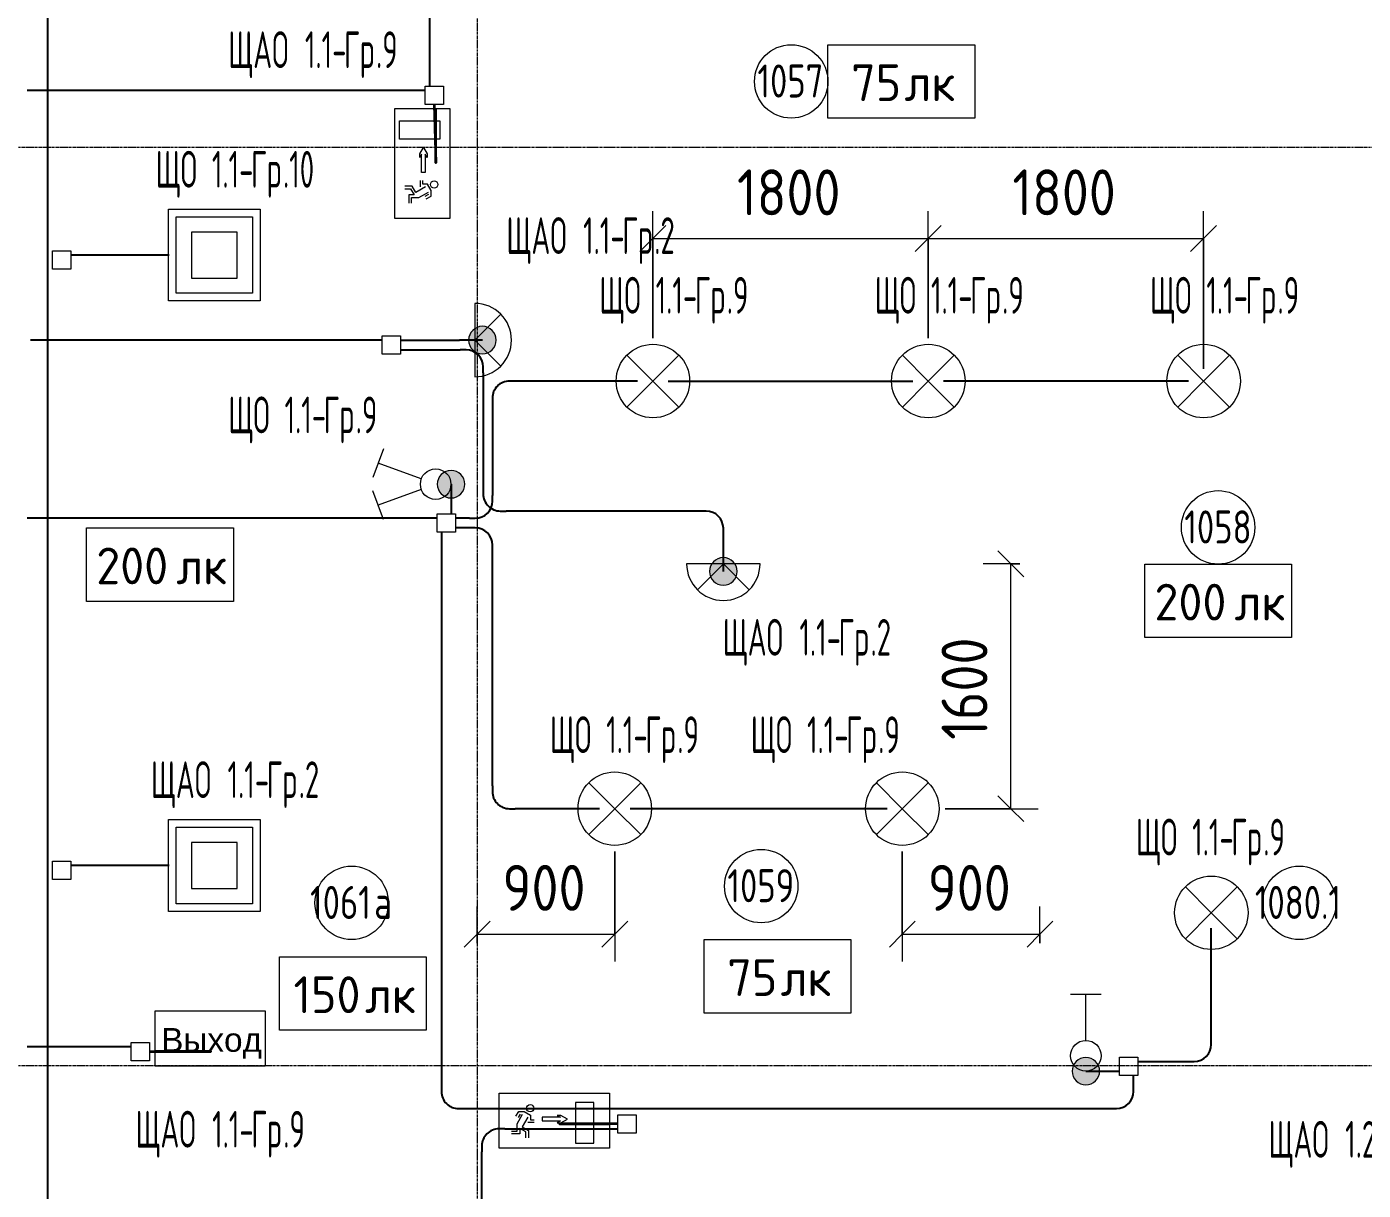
# Model space of a CAD drawing. Header units: millimetres. Extents: x -4730 to 98194, y -4296 to 93388.
# Drawn here: x 6556 to 15293, y 45687 to 53289 of the extents above; entities that cross this region are included whole.
import ezdxf

# ---------------------------------------------------------------- set-up
doc = ezdxf.new("R2010")
doc.units = ezdxf.units.MM
doc.linetypes.add('Линия сетки', pattern=[22.225, 12.7, -3.175, 3.175, -3.175])
for name, color, linetype, lineweight, true_color in [('Кабельные лотки', 5, 'Continuous', 25, 0x0000ff), ('Короба', 7, 'Continuous', 25, 0x008000), ('Опуск', 7, 'Continuous', 18, 0x007f00), ('Соединительные детали коробов', 7, 'Continuous', 25, 0x008000), ('Типовые аннотации', 5, 'Continuous', 18, 0x0000ff)]:
    doc.layers.add(name, color=color, linetype=linetype, lineweight=lineweight, true_color=true_color)
for name, color, linetype, lineweight in [('Марки помещений', 7, 'Continuous', 9), ('Марки силовых электроприборов', 7, 'Continuous', 9), ('Оси', 7, 'Continuous', 9), ('Провода', 7, 'Continuous', 35), ('Размеры', 7, 'Continuous', 9), ('Размеры-120', 7, 'Continuous', 9)]:
    doc.layers.add(name, color=color, linetype=linetype, lineweight=lineweight)
doc.styles.add('Arial', font='arial.ttf', dxfattribs={"height": 156})
doc.styles.add('GOST Common', font='GOST_Common.ttf', dxfattribs={"width": 0.6, "height": 240})
doc.styles.add('GOST Common_1', font='GOST_Common.ttf', dxfattribs={"width": 0.9, "height": 300})
doc.styles.add('GOST Common_2', font='GOST_Common.ttf', dxfattribs={"height": 240})
doc.styles.add('GOST Common_3', font='GOST_Common.ttf', dxfattribs={"width": 0.8, "height": 216})
doc.dimstyles.new('ADSK_Проверочный', dxfattribs={"dimscale": 304.8, "dimtxt": 301.714499, "dimasz": 0.556693, "dimexe": 0.590551, "dimexo": 0.590551, "dimgap": 0.19685, "dimtad": 1, "dimdec": 3, "dimrnd": 0.001, "dimdsep": 46, "dimtxsty": 'GOST Common_1', "dimblk1": 'OBLIQUE', "dimblk2": 'OBLIQUE', "dimsah": 1, "dimcen": 0.09, "dimazin": 0, "dimtfac": 1, "dimtdec": 4, "dimtix": 1, "dimtmove": 0, "dimatfit": 3, "dimfxl": 1, "dimtvp": 1, "dimtolj": 1, "dimtzin": 0, "dimarcsym": 2})

# ---------------------------------------------------------------- blocks, each defined once
blk = doc.blocks.new('M_Короб_ отвод - Плоский торец - ПВХ - Стандартная-2386742-1-й этаж')
at = {"layer": 'Соединительные детали коробов'}
for p, q in [((0, 111.95), (0, 150.05)), ((-150.05, 0), (-111.95, 0))]:
    blk.add_line(p, q, dxfattribs=at)
blk.add_arc((-111.95, 111.95), 111.95, 270, 0, dxfattribs=at)
blk = doc.blocks.new('M_Короб_ отвод - Плоский торец - ПВХ - Стандартная-V1-1-й этаж')
at = {"layer": 'Соединительные детали коробов'}
for p, q in [((13680, 60610), (13680, 60610)), ((13680, 60610), (13791.95, 60610)), ((13791.95, 60610), (13830.05, 60610))]:
    blk.add_line(p, q, dxfattribs=at)
blk = doc.blocks.new('ADSK_Марка_Помещение_1_ГОСТ21-501-2011 - Номер-85995-1-й этаж')
at = {"layer": 'Марки помещений'}
blk.add_circle((0, 0), 2, dxfattribs=at)
blk = doc.blocks.new('DIMBLOCK65-1-й этаж')
at = {"layer": 'Размеры-120'}
for p, q in [((10649.8, 51253.9), (10649.8, 52084.6)), ((12449.8, 51253.9), (12449.8, 52084.6)), ((10649.8, 51904.6), (10734.7, 51989.4)), ((12449.8, 51904.6), (12534.7, 51989.4)), ((10649.8, 51904.6), (10565, 51819.7)), ((10649.8, 51904.6), (12449.8, 51904.6)), ((10649.8, 51904.6), (10649.8, 51253.9)), ((12449.8, 51904.6), (12365, 51819.7)), ((12449.8, 51904.6), (12449.8, 51253.9))]:
    blk.add_line(p, q, dxfattribs=at)
at = {"layer": 'Размеры-120', "color": 0, "insert": (11199.5, 52356.6), "char_height": 300, "width": 840.71, "attachment_point": 1, "line_spacing_factor": 1.022761, "style": 'GOST Common_1'}
blk.add_mtext('1800', dxfattribs=at)
blk = doc.blocks.new('_Oblique')
at = {"color": 0, "linetype": 'ByBlock', "lineweight": -2}
blk.add_line((-0.5, -0.5), (0.5, 0.5), dxfattribs=at)
blk = doc.blocks.new('DIMBLOCK66-1-й этаж')
at = {"layer": 'Размеры-120'}
for p, q in [((12449.8, 51253.9), (12449.8, 52084.6)), ((14249.8, 51053.9), (14249.8, 52084.6)), ((12449.8, 51904.6), (12534.7, 51989.4)), ((14249.8, 51904.6), (14334.7, 51989.4)), ((12449.8, 51904.6), (12365, 51819.7)), ((12449.8, 51904.6), (14249.8, 51904.6)), ((12449.8, 51904.6), (12449.8, 51253.9)), ((14249.8, 51904.6), (14165, 51819.7)), ((14249.8, 51904.6), (14249.8, 51053.9))]:
    blk.add_line(p, q, dxfattribs=at)
at = {"layer": 'Размеры-120', "color": 0, "insert": (12999.5, 52356.6), "char_height": 300, "width": 840.71, "attachment_point": 1, "line_spacing_factor": 1.022761, "style": 'GOST Common_1'}
blk.add_mtext('1800', dxfattribs=at)
blk = doc.blocks.new('DIMBLOCK84-1-й этаж')
at = {"layer": 'Размеры-120'}
for p, q in [((12280, 47900), (12280, 47180.5)), ((12280, 47360.5), (12280, 47900)), ((13180, 47300.5), (13180, 47540.5)), ((12280, 47360.5), (12364.8, 47445.4)), ((13180, 47360.5), (13264.8, 47445.4)), ((12280, 47360.5), (12195.2, 47275.7)), ((12280, 47360.5), (13180, 47360.5)), ((13180, 47360.5), (13095.2, 47275.7)), ((13180, 47360.5), (13180, 47300.5))]:
    blk.add_line(p, q, dxfattribs=at)
at = {"layer": 'Размеры-120', "color": 0, "insert": (12446.2, 47812.6), "char_height": 300, "width": 681.159, "attachment_point": 1, "line_spacing_factor": 1.022761, "style": 'GOST Common_1'}
blk.add_mtext('900', dxfattribs=at)
blk = doc.blocks.new('DIMBLOCK85-1-й этаж')
at = {"layer": 'Размеры-120'}
for p, q in [((10400, 47900), (10400, 47180.5)), ((10400, 47360.5), (10400, 47900)), ((9500, 47300.5), (9500, 47540.5)), ((9500, 47360.5), (9584.8, 47445.4)), ((10400, 47360.5), (10484.8, 47445.4)), ((9500, 47360.5), (9415.2, 47275.7)), ((9500, 47360.5), (10400, 47360.5)), ((9500, 47360.5), (9500, 47300.5)), ((10400, 47360.5), (10315.2, 47275.7))]:
    blk.add_line(p, q, dxfattribs=at)
at = {"layer": 'Размеры-120', "color": 0, "insert": (9666.2, 47812.6), "char_height": 300, "width": 681.159, "attachment_point": 1, "line_spacing_factor": 1.022761, "style": 'GOST Common_1'}
blk.add_mtext('900', dxfattribs=at)
blk = doc.blocks.new('DIMBLOCK86-1-й этаж')
at = {"layer": 'Размеры-120'}
for p, q in [((12988.7, 49780), (12903.9, 49864.8)), ((13048.7, 49780), (12808.7, 49780)), ((12988.7, 48180), (12988.7, 49780)), ((12988.7, 49780), (13073.6, 49695.2)), ((12988.7, 49780), (13048.7, 49780)), ((12988.7, 48180), (12903.9, 48264.8)), ((12560, 48180), (13168.7, 48180)), ((12988.7, 48180), (12560, 48180)), ((12988.7, 48180), (13073.6, 48095.2))]:
    blk.add_line(p, q, dxfattribs=at)
at = {"layer": 'Размеры-120', "color": 0, "insert": (12536.7, 48629.7), "char_height": 300, "width": 840.71, "attachment_point": 1, "rotation": 90, "line_spacing_factor": 1.022761, "style": 'GOST Common_1'}
blk.add_mtext('1600', dxfattribs=at)
blk = doc.blocks.new('DIMBLOCK179-1-й этаж')
at = {"layer": 'Размеры-120'}
for p, q in [((6123.2, 46335), (6038.3, 46419.8)), ((6183.2, 46335), (5943.2, 46335)), ((6123.2, 44835), (6123.2, 46335)), ((6123.2, 46335), (6208, 46250.2)), ((6123.2, 46335), (6183.2, 46335)), ((6123.2, 44835), (6038.3, 44919.8)), ((6862.8, 44835), (5943.2, 44835)), ((6123.2, 44835), (6208, 44750.2)), ((6123.2, 44835), (6862.8, 44835))]:
    blk.add_line(p, q, dxfattribs=at)
at = {"layer": 'Размеры-120', "color": 0, "insert": (5671.1, 45234.7), "char_height": 300, "width": 840.71, "attachment_point": 1, "rotation": 90, "line_spacing_factor": 1.022761, "style": 'GOST Common_1'}
blk.add_mtext('1500', dxfattribs=at)
blk = doc.blocks.new('Морка помещения_освещённость_ - Морка помещения_освещённость_-1484368-1-й этаж')
at = {"layer": 'Марки помещений', "color": 190, "true_color": 0x8000ff}
for p, q in [((-4, 0), (-4, 4)), ((-4, 4), (4, 4)), ((4, 4), (4, 0)), ((4, 0), (-4, 0))]:
    blk.add_line(p, q, dxfattribs=at)

msp = doc.modelspace()

# ---------------------------------------------------------------- hatches: boundary and pattern name
at = {"layer": 'Опуск'}
h = msp.add_hatch(color=256, dxfattribs=at)
edge = h.paths.add_edge_path(flags=0)
edge.add_arc((9535, 51241.3742), 90, 180, 360)
edge.add_arc((9535, 51241.3742), 90, 0, 180)
h = msp.add_hatch(color=256, dxfattribs=at)
edge = h.paths.add_edge_path(flags=0)
edge.add_arc((9330, 50300), 90, 180, 360)
edge.add_arc((9330, 50300), 90, 0, 180)
h = msp.add_hatch(color=256, dxfattribs=at)
edge = h.paths.add_edge_path(flags=0)
edge.add_arc((11110, 49730), 90, 180, 360)
edge.add_arc((11110, 49730), 90, 0, 180)
h = msp.add_hatch(color=256, dxfattribs=at)
edge = h.paths.add_edge_path(flags=0)
edge.add_arc((13480, 46465), 90, 180, 360)
edge.add_arc((13480, 46465), 90, 0, 180)

# ---------------------------------------------------------------- linework, layer by layer
at = {"layer": 'Кабельные лотки'}
msp.add_line((6695.0021, 43938.1437), (6695.0021, 89143.1437), dxfattribs=at)
at = {"layer": 'Короба'}
for p, q in [((9188.5, 55260), (9188.5048, 52900)), ((9160.0048, 52871.5), (6560.0048, 52871.5)), ((7487.5, 51797.0899), (6844.9414, 51797.0899)), ((8880, 51241.3742), (6580, 51241.3742)), ((9000, 51241.3742), (9384.95, 51241.3742)), ((9000, 51178.3742), (9389.95, 51178.3742)), ((9540, 51028.3242), (9540, 50274.7657)), ((10549.8376, 50973.854), (9750.05, 50973.854)), ((10749.8376, 50973.854), (12349.8376, 50973.854)), ((14149.8376, 50973.854), (12549.8376, 50973.854)), ((9600, 50823.804), (9600, 50227.0693)), ((9238.5, 50077.0193), (6558.5, 50077.0193)), ((9330, 50149.95), (9330, 50105.5193)), ((9449.95, 50077.0193), (9358.5, 50077.0193)), ((10959.95, 50124.7157), (9690.05, 50124.7157)), ((9267, 49985.5193), (9267, 46370.05)), ((9449.95, 50014.0193), (9358.5, 50014.0193)), ((11110, 49880.05), (11110, 49974.6657)), ((9600, 48330.05), (9600, 49863.9693)), ((10300, 48180), (9750.05, 48180)), ((12180, 48180), (10500, 48180)), ((7487.5, 47809.1587), (6844.9414, 47809.1587)), ((14300, 46678.05), (14300, 47400)), ((7238.4024, 46624.5401), (6558.4024, 46624.5401)), ((13819.7613, 46528), (14149.95, 46528)), ((13630.05, 46465), (13699.7613, 46465)), ((13791.2613, 46370.05), (13791.2613, 46436.5)), ((9417.05, 46220), (13641.2113, 46220)), ((9681.55, 46088.5), (10420, 46088.5)), ((9531.5, 43350.477), (9531.5, 45938.45))]:
    msp.add_line(p, q, dxfattribs=at)
at = {"layer": 'Опуск'}
for centre, start, end in [((9535, 51241.3742), 0, 180), ((9535, 51241.3742), 180, 0), ((9330, 50300), 0, 180), ((9330, 50300), 180, 0), ((11110, 49730), 0, 180), ((11110, 49730), 180, 0), ((13480, 46465), 0, 180), ((13480, 46465), 180, 0)]:
    msp.add_arc(centre, 90, start, end, dxfattribs=at)
at = {"layer": 'Оси', "linetype": 'Линия сетки'}
for p, q in [((9500, 93388.3703), (9500, -3096.3487)), ((98194.2682, 52500), (-3530.0173, 52500)), ((98194.2682, 46500), (-3530.0173, 46500))]:
    msp.add_line(p, q, dxfattribs=at)
at = {"layer": 'Провода', "flags": 128}
for points in [[(9220.0042, 52780), (9229.9952, 52400), (9229.9952, 52754.9821)], [(7358.4024, 46593.0403), (7760, 46593.0421), (7394.9821, 46593.0421)], [(10420, 46120.0003), (10039.9952, 46120.0021), (10365.0179, 46120.0021)]]:
    msp.add_lwpolyline(points, dxfattribs=at)
at = {"layer": 'Типовые аннотации', "color": 1, "true_color": 0xff0000}
for p, q in [((9160.0048, 52900), (9280.0048, 52900)), ((9160.0048, 52780), (9160.0048, 52900)), ((9280.0048, 52900), (9280.0048, 52780)), ((9280.0048, 52780), (9160.0048, 52780)), ((9485, 51481.3742), (9485, 51001.3742)), ((9485, 51241.3742), (9654.7056, 51411.0798)), ((8880, 51269.8742), (9000, 51269.8742)), ((8880, 51149.8742), (8880, 51269.8742)), ((9000, 51269.8742), (9000, 51149.8742)), ((9485, 51241.3742), (9654.7056, 51071.6686)), ((9000, 51149.8742), (8880, 51149.8742)), ((11350, 49780), (10870, 49780)), ((11110, 49780), (10940.2943, 49610.2944)), ((11110, 49780), (11279.7056, 49610.2944)), ((7482.736, 48109.1587), (8082.736, 48109.1587)), ((7482.736, 47509.1587), (7482.736, 48109.1587)), ((7532.736, 48059.1587), (8032.736, 48059.1587)), ((7532.736, 47559.1587), (7532.736, 48059.1587)), ((8032.736, 48059.1587), (8032.736, 47559.1587)), ((8082.736, 48109.1587), (8082.736, 47509.1587)), ((7632.736, 47959.1587), (7632.736, 47659.1587)), ((7932.736, 47959.1587), (7632.736, 47959.1587)), ((7932.736, 47659.1587), (7932.736, 47959.1587)), ((6724.9414, 47837.6587), (6844.9414, 47837.6587)), ((6724.9414, 47717.6587), (6724.9414, 47837.6587)), ((6844.9414, 47837.6587), (6844.9414, 47717.6587)), ((6844.9414, 47717.6587), (6724.9414, 47717.6587)), ((7632.736, 47659.1587), (7932.736, 47659.1587)), ((8032.736, 47559.1587), (7532.736, 47559.1587)), ((8082.736, 47509.1587), (7482.736, 47509.1587)), ((7238.4024, 46653.0401), (7358.4024, 46653.0401)), ((7238.4024, 46533.0401), (7238.4024, 46653.0401)), ((7358.4024, 46653.0401), (7358.4024, 46533.0401)), ((7358.4024, 46533.0401), (7238.4024, 46533.0401)), ((10420, 46180), (10540, 46180)), ((10420, 46060), (10420, 46180)), ((10540, 46180), (10540, 46060)), ((10540, 46060), (10420, 46060))]:
    msp.add_line(p, q, dxfattribs=at)
at = {"layer": 'Типовые аннотации', "color": 96, "true_color": 0x008000}
for p, q in [((8961.7452, 52754.9821), (9321.7452, 52754.9821)), ((8961.7452, 52034.9821), (8961.7452, 52754.9821)), ((9321.7452, 52754.9821), (9321.7452, 52034.9821)), ((8993.1554, 52553.9897), (8993.1554, 52673.9897)), ((8993.1554, 52673.9897), (9257.1554, 52673.9897)), ((9257.1554, 52673.9897), (9257.1554, 52553.9897)), ((9257.1554, 52553.9897), (8993.1554, 52553.9897)), ((9125.3592, 52459.1031), (9149.3592, 52500.6723)), ((9125.3592, 52435.1031), (9125.3592, 52459.1031)), ((9137.3592, 52455.8877), (9125.3592, 52435.1031)), ((9137.3592, 52335.8877), (9137.3592, 52455.8877)), ((9149.3592, 52500.6723), (9173.3592, 52459.1031)), ((9173.3592, 52435.1031), (9161.3592, 52455.8877)), ((9161.3592, 52455.8877), (9161.3592, 52335.8877)), ((9173.3592, 52459.1031), (9173.3592, 52435.1031)), ((9161.3592, 52335.8877), (9137.3592, 52335.8877)), ((9127.5431, 52284.0465), (9127.5431, 52242.0465)), ((9145.5431, 52260.0465), (9145.5431, 52284.0465)), ((9175.5431, 52260.0465), (9145.5431, 52260.0465)), ((9199.5431, 52218.4773), (9175.5431, 52260.0465)), ((9075.5816, 52247.6157), (9027.5816, 52247.6157)), ((9027.5816, 52229.6157), (9065.1893, 52229.6157)), ((9088.0124, 52190.085), (9053.1893, 52190.085)), ((9053.1893, 52190.085), (9053.1893, 52136.085)), ((9065.1893, 52229.6157), (9088.0124, 52190.085)), ((9071.1893, 52136.085), (9071.1893, 52172.085)), ((9071.1893, 52172.085), (9119.1893, 52172.085)), ((9099.5816, 52206.0465), (9075.5816, 52247.6157)), ((9161.9355, 52242.0465), (9099.5816, 52206.0465)), ((9119.1893, 52172.085), (9181.5431, 52208.085)), ((9181.5431, 52192.8696), (9159.3662, 52180.0658)), ((9168.3662, 52164.4773), (9199.5431, 52182.4773)), ((9199.5431, 52182.4773), (9199.5431, 52218.4773)), ((9321.7452, 52034.9821), (8961.7452, 52034.9821)), ((7394.9821, 46498.2548), (7394.9821, 46858.2548)), ((7394.9821, 46858.2548), (8114.9821, 46858.2548)), ((8114.9821, 46858.2548), (8114.9821, 46498.2548)), ((8114.9821, 46498.2548), (7394.9821, 46498.2548)), ((9645.0179, 45961.7452), (9645.0179, 46321.7452)), ((9645.0179, 46321.7452), (10365.0179, 46321.7452)), ((10365.0179, 46321.7452), (10365.0179, 45961.7452)), ((10143.641, 46259.594), (10143.641, 45995.594)), ((10263.641, 46259.594), (10143.641, 46259.594)), ((10263.641, 45995.594), (10263.641, 46259.594)), ((9754.1286, 46170.8048), (9772.1286, 46201.9817)), ((9761.7363, 46121.6279), (9797.7363, 46183.9817)), ((9782.5209, 46183.9817), (9769.7171, 46161.8048)), ((9772.1286, 46201.9817), (9808.1286, 46201.9817)), ((9831.6978, 46164.374), (9795.6978, 46102.0202)), ((9808.1286, 46201.9817), (9849.6978, 46177.9817)), ((9849.6978, 46177.9817), (9849.6978, 46147.9817)), ((9849.6978, 46147.9817), (9873.6978, 46147.9817)), ((10045.539, 46163.7977), (9925.539, 46163.7977)), ((9925.539, 46163.7977), (9925.539, 46139.7977)), ((9925.539, 46139.7977), (10045.539, 46139.7977)), ((10048.7544, 46175.7977), (10024.7544, 46175.7977)), ((10024.7544, 46175.7977), (10045.539, 46163.7977)), ((10045.539, 46139.7977), (10024.7544, 46127.7977)), ((10090.3236, 46151.7977), (10048.7544, 46175.7977)), ((10048.7544, 46127.7977), (10090.3236, 46151.7977)), ((9725.7363, 46073.6279), (9761.7363, 46073.6279)), ((9779.7363, 46055.6279), (9725.7363, 46055.6279)), ((9761.7363, 46073.6279), (9761.7363, 46121.6279)), ((9819.267, 46067.6279), (9779.7363, 46090.4509)), ((9779.7363, 46090.4509), (9779.7363, 46055.6279)), ((9795.6978, 46102.0202), (9837.267, 46078.0202)), ((9819.267, 46030.0202), (9819.267, 46067.6279)), ((9873.6978, 46129.9817), (9831.6978, 46129.9817)), ((9837.267, 46078.0202), (9837.267, 46030.0202)), ((10024.7544, 46127.7977), (10048.7544, 46127.7977)), ((10365.0179, 45961.7452), (9645.0179, 45961.7452)), ((10143.641, 45995.594), (10263.641, 45995.594))]:
    msp.add_line(p, q, dxfattribs=at)
at = {"layer": 'Типовые аннотации'}
for p, q in [((7482.736, 52097.0899), (8082.736, 52097.0899)), ((7482.736, 51497.0899), (7482.736, 52097.0899)), ((8082.736, 52097.0899), (8082.736, 51497.0899)), ((7532.736, 52047.0899), (8032.736, 52047.0899)), ((7532.736, 51547.0899), (7532.736, 52047.0899)), ((8032.736, 52047.0899), (8032.736, 51547.0899)), ((7632.736, 51947.0899), (7632.736, 51647.0899)), ((7932.736, 51947.0899), (7632.736, 51947.0899)), ((7932.736, 51647.0899), (7932.736, 51947.0899)), ((7632.736, 51647.0899), (7932.736, 51647.0899)), ((8082.736, 51497.0899), (7482.736, 51497.0899)), ((8032.736, 51547.0899), (7532.736, 51547.0899)), ((10649.8376, 50973.854), (10480.132, 51143.5596)), ((10649.8376, 50973.854), (10819.5432, 51143.5596)), ((12449.8376, 50973.854), (12280.132, 51143.5596)), ((12449.8376, 50973.854), (12619.5432, 51143.5596)), ((14249.8376, 50973.854), (14080.132, 51143.5596)), ((14249.8376, 50973.854), (14419.5432, 51143.5596)), ((10649.8376, 50973.854), (10480.132, 50804.1484)), ((10649.8376, 50973.854), (10819.5432, 50804.1484)), ((12449.8376, 50973.854), (12280.132, 50804.1484)), ((12449.8376, 50973.854), (12619.5432, 50804.1484)), ((14249.8376, 50973.854), (14080.132, 50804.1484)), ((14249.8376, 50973.854), (14419.5432, 50804.1484)), ((8887.6816, 50530.7773), (8819.2776, 50342.8388)), ((9135.3874, 50334.202), (8853.4796, 50436.8081)), ((8887.6816, 50069.2227), (8819.2776, 50257.1612)), ((9135.3874, 50265.798), (8853.4796, 50163.1919)), ((10400, 48180), (10230.2944, 48349.7056)), ((10400, 48180), (10569.7056, 48349.7056)), ((12280, 48180), (12110.2944, 48349.7056)), ((12280, 48180), (12449.7056, 48349.7056)), ((10400, 48180), (10230.2944, 48010.2944)), ((10400, 48180), (10569.7056, 48010.2944)), ((12280, 48180), (12110.2944, 48010.2944)), ((12280, 48180), (12449.7056, 48010.2944)), ((14300, 47500), (14130.2944, 47669.7056)), ((14300, 47500), (14469.7056, 47669.7056)), ((14300, 47500), (14130.2944, 47330.2944)), ((14300, 47500), (14469.7056, 47330.2944)), ((13580, 46965.6433), (13380, 46965.6433)), ((13480, 46665.6433), (13480, 46965.6433))]:
    msp.add_line(p, q, dxfattribs=at)
at = {"layer": 'Типовые аннотации', "color": 16, "true_color": 0x800000}
for p, q in [((6724.9414, 51825.5899), (6844.9414, 51825.5899)), ((6724.9414, 51705.5899), (6724.9414, 51825.5899)), ((6844.9414, 51825.5899), (6844.9414, 51705.5899)), ((6844.9414, 51705.5899), (6724.9414, 51705.5899)), ((9238.5, 50105.5193), (9358.5, 50105.5193)), ((9238.5, 49985.5193), (9238.5, 50105.5193)), ((9358.5, 50105.5193), (9358.5, 49985.5193)), ((9358.5, 49985.5193), (9238.5, 49985.5193)), ((13699.7613, 46556.5), (13819.7613, 46556.5)), ((13699.7613, 46436.5), (13699.7613, 46556.5)), ((13819.7613, 46556.5), (13819.7613, 46436.5)), ((13819.7613, 46436.5), (13699.7613, 46436.5))]:
    msp.add_line(p, q, dxfattribs=at)
at = {"layer": 'Типовые аннотации', "color": 96, "true_color": 0x008000}
for centre in [(9220.0744, 52258.0438), (9847.6951, 46222.5129)]:
    msp.add_circle(centre, 24, dxfattribs=at)
at = {"layer": 'Типовые аннотации'}
for centre, radius in [((10649.8376, 50973.854), 240), ((12449.8376, 50973.854), 240), ((14249.8376, 50973.854), 240), ((9229.3567, 50300), 100), ((10400, 48180), 240), ((12280, 48180), 240), ((14300, 47500), 240), ((13480, 46565.6433), 100)]:
    msp.add_circle(centre, radius, dxfattribs=at)
at = {"layer": 'Типовые аннотации', "color": 1, "true_color": 0xff0000}
for centre, start, end in [((9485, 51241.3742), 270, 90), ((11110, 49780), 180, 360)]:
    msp.add_arc(centre, 240, start, end, dxfattribs=at)

# ---------------------------------------------------------------- block references
at = {"layer": 'Марки помещений', "xscale": 120, "yscale": 120, "zscale": 120}
for p in [(11553.9964, 52931.3555), (14344.4578, 50017.7157), (11357.725, 47674.0508), (8680.3957, 47564.6015), (14875.6537, 47564.6015)]:
    msp.add_blockref('ADSK_Марка_Помещение_1_ГОСТ21-501-2011 - Номер-85995-1-й этаж', p, dxfattribs=at)
at = {"layer": 'Марки помещений', "color": 190, "true_color": 0x8000ff, "xscale": 120, "yscale": 120, "zscale": 120}
for p in [(12273.9964, 52691.3555), (7426.7891, 49534.4242), (14344.4578, 49297.7157), (11464.4887, 46844.6015), (8687.7598, 46732.7695)]:
    msp.add_blockref('Морка помещения_освещённость_ - Морка помещения_освещённость_-1484368-1-й этаж', p, dxfattribs=at)
at = {"layer": 'Соединительные детали коробов'}
for name, p, rotation in [('M_Короб_ отвод - Плоский торец - ПВХ - Стандартная-V1-1-й этаж', (23215, 111851.3742), 180), ('M_Короб_ отвод - Плоский торец - ПВХ - Стандартная-2386742-1-й этаж', (9540, 51178.3742), 90), ('M_Короб_ отвод - Плоский торец - ПВХ - Стандартная-2386742-1-й этаж', (9600, 50973.854), 180), ('M_Короб_ отвод - Плоский торец - ПВХ - Стандартная-V1-1-й этаж', (-51280, 63980), 270), ('M_Короб_ отвод - Плоский торец - ПВХ - Стандартная-2386742-1-й этаж', (9540, 50124.7157), 270), ('M_Короб_ отвод - Плоский торец - ПВХ - Стандартная-2386742-1-й этаж', (11110, 50124.7157), 90), ('M_Короб_ отвод - Плоский торец - ПВХ - Стандартная-2386742-1-й этаж', (9600, 50014.0193), 90), ('M_Короб_ отвод - Плоский торец - ПВХ - Стандартная-V1-1-й этаж', (71720, 36050), 90), ('M_Короб_ отвод - Плоский торец - ПВХ - Стандартная-2386742-1-й этаж', (9600, 48180), 270), ('M_Короб_ отвод - Плоский торец - ПВХ - Стандартная-2386742-1-й этаж', (9267, 46220), 270), ('M_Короб_ отвод - Плоский торец - ПВХ - Стандартная-2386742-1-й этаж', (9531.5, 46088.5), 180)]:
    msp.add_blockref(name, p, dxfattribs=dict(at, rotation=rotation))
for name, p in [('M_Короб_ отвод - Плоский торец - ПВХ - Стандартная-2386742-1-й этаж', (9600, 50077.0193)), ('M_Короб_ отвод - Плоский торец - ПВХ - Стандартная-2386742-1-й этаж', (14300, 46528)), ('M_Короб_ отвод - Плоский торец - ПВХ - Стандартная-V1-1-й этаж', (-200, -14145)), ('M_Короб_ отвод - Плоский торец - ПВХ - Стандартная-2386742-1-й этаж', (13791.2613, 46220))]:
    msp.add_blockref(name, p, dxfattribs=at)

# ---------------------------------------------------------------- texts
at = {"layer": 'Марки помещений', "char_height": 216, "attachment_point": 1, "style": 'GOST Common_3'}
for s, insert, width in [('1057', (11332.8805, 53042.1427), 546.4302), ('1058', (14123.3419, 50128.5029), 546.4302), ('1059', (11136.6091, 47784.8381), 546.4302), ('1061', (8408.3998, 47675.3887), 507.9492), ('1080.1', (14584.4578, 47675.3887), 715.7466), ('\\fGOST Common|b0|i0|c204|p34|;\\W.8;а', (8827.4998, 47675.3887), 161.6202)]:
    msp.add_mtext(s, dxfattribs=dict(at, insert=insert, width=width))
at = {"layer": 'Марки помещений', "color": 190, "true_color": 0x8000ff, "char_height": 240, "attachment_point": 1, "style": 'GOST Common_2'}
for s, insert, width in [('75', (11945.5125, 53043.0674), 423.291), ('лк', (12294.7625, 53043.0674), 413.67075), ('200', (7010.7053, 49886.1362), 634.9365), ('лк', (7534.5803, 49886.1362), 413.67075), ('200', (13928.374, 49649.4277), 634.9365), ('лк', (14452.249, 49649.4277), 413.67075), ('75', (11136.0048, 47196.3135), 423.291), ('лк', (11485.2548, 47196.3135), 413.67075), ('150', (8299.8759, 47084.4815), 567.59475), ('лк', (8768.1884, 47084.4815), 413.67075)]:
    msp.add_mtext(s, dxfattribs=dict(at, insert=insert, width=width))
at = {"layer": 'Марки силовых электроприборов', "char_height": 240, "attachment_point": 1, "style": 'GOST Common'}
for s, insert, width in [('ЩАО', (7872.9415, 53258.7672), 502.17705), (' 1.1-', (8287.279, 53258.7672), 415.5948), ('Гр', (8630.179, 53258.7672), 253.9746), ('.9', (8839.729, 53258.7672), 178.93665), ('ЩО', (7398.2614, 52477.2723), 340.55685), (' 1.1-', (7679.2489, 52477.2723), 415.5948), ('Гр', (8022.1489, 52477.2723), 253.9746), ('.10', (8231.6989, 52477.2723), 265.5189), ('ЩАО', (9691.5709, 52043.9419), 502.17705), (' 1.1-', (10105.9084, 52043.9419), 415.5948), ('Гр', (10448.8084, 52043.9419), 253.9746), ('.2', (10658.3584, 52043.9419), 178.93665), ('ЩО', (10299.099, 51654.0364), 340.55685), (' 1.1-', (10580.0865, 51654.0364), 415.5948), ('Гр', (10922.9865, 51654.0364), 253.9746), ('.9', (11132.5365, 51654.0364), 178.93665), ('ЩО', (12099.099, 51654.0364), 340.55685), (' 1.1-', (12380.0865, 51654.0364), 415.5948), ('Гр', (12722.9865, 51654.0364), 253.9746), ('.9', (12932.5365, 51654.0364), 178.93665), ('ЩО', (13899.099, 51654.0364), 340.55685), (' 1.1-', (14180.0865, 51654.0364), 415.5948), ('Гр', (14522.9865, 51654.0364), 253.9746), ('.9', (14732.5365, 51654.0364), 178.93665), ('ЩО', (7873.3015, 50872.5415), 340.55685), (' 1.1-', (8154.289, 50872.5415), 415.5948), ('Гр', (8497.189, 50872.5415), 253.9746), ('.9', (8706.739, 50872.5415), 178.93665), ('ЩАО', (11105.4602, 49419.4458), 502.17705), (' 1.1-', (11519.7977, 49419.4458), 415.5948), ('Гр', (11862.6977, 49419.4458), 253.9746), ('.2', (12072.2477, 49419.4458), 178.93665), ('ЩО', (9975.7354, 48783.2655), 340.55685), (' 1.1-', (10256.7229, 48783.2655), 415.5948), ('Гр', (10599.6229, 48783.2655), 253.9746), ('.9', (10809.1729, 48783.2655), 178.93665), ('ЩО', (11288.8669, 48783.2655), 340.55685), (' 1.1-', (11569.8544, 48783.2655), 415.5948), ('Гр', (11912.7544, 48783.2655), 253.9746), ('.9', (12122.3044, 48783.2655), 178.93665), ('ЩАО', (7367.3014, 48489.3411), 502.17705), (' 1.1-', (7781.6389, 48489.3411), 415.5948), ('Гр', (8124.5389, 48489.3411), 253.9746), ('.2', (8334.0889, 48489.3411), 178.93665), ('ЩО', (13806.4933, 48114.3366), 340.55685), (' 1.1-', (14087.4808, 48114.3366), 415.5948), ('Гр', (14430.3808, 48114.3366), 253.9746), ('.9', (14639.9308, 48114.3366), 178.93665), ('ЩАО', (7266.4771, 46205.6812), 502.17705), (' 1.1-', (7680.8146, 46205.6812), 415.5948), ('Гр', (8023.7146, 46205.6812), 253.9746), ('.9', (8233.2646, 46205.6812), 178.93665), ('ЩАО', (14673.3324, 46139.438), 502.17705), (' 1.2-', (15087.6699, 46139.438), 455.99985)]:
    msp.add_mtext(s, dxfattribs=dict(at, insert=insert, width=width))
at = {"layer": 'Типовые аннотации', "color": 96, "lineweight": 9, "true_color": 0x008000, "insert": (7435.125, 46747.4194), "char_height": 156, "width": 769.62, "attachment_point": 1, "style": 'Arial'}
msp.add_mtext('Выход', dxfattribs=at)

# ---------------------------------------------------------------- dimensions: what is measured, and where the dimension line sits
at = {"layer": 'Размеры'}
for base, p1, p2, override, picture, middle in [((12449.8376, 51904.5871), (10649.8376, 51073.854), (12449.8376, 51073.854), {"dimpost": '<>', "dimfxl": 1800}, 'DIMBLOCK65-1-й этаж', (11549.8376, 52114.5871)), ((14249.8376, 51904.5871), (12449.8376, 51073.854), (14249.8376, 50873.854), {"dimpost": '<>', "dimfxl": 1811.077028}, 'DIMBLOCK66-1-й этаж', (13349.8376, 52114.5871)), ((10400, 47360.5414), (9500, 47480.5233), (10400, 48080), {"dimpost": '<>', "dimfxl": 1081.375193}, 'DIMBLOCK85-1-й этаж', (9950, 47570.5414)), ((13180, 47360.5414), (12280, 48080), (13180, 47480.5233), {"dimpost": '<>', "dimfxl": 1081.375193}, 'DIMBLOCK84-1-й этаж', (12730, 47570.5414))]:
    dim = msp.add_linear_dim(base=base, p1=p1, p2=p2, dimstyle='ADSK_Проверочный', override=override, dxfattribs=at)
    dim.commit()
    dim.dimension.update_dxf_attribs({"geometry": picture, "text_midpoint": middle})
for base, p1, p2, override, picture, middle in [((12988.7245, 49780), (12380, 48180), (12868.7427, 49780), {"dimpost": '<>', "dimfxl": 1672.982182}, 'DIMBLOCK86-1-й этаж', (12778.7245, 48980)), ((6123.1672, 46335), (7042.8446, 44835), (6003.1853, 46335), {"dimpost": '<>', "dimfxl": 1825.073007}, 'DIMBLOCK179-1-й этаж', (5913.1672, 45585))]:
    dim = msp.add_linear_dim(base=base, p1=p1, p2=p2, angle=90, dimstyle='ADSK_Проверочный', override=override, dxfattribs=at)
    dim.commit()
    dim.dimension.update_dxf_attribs({"geometry": picture, "text_midpoint": middle})

doc.saveas('drawing.dxf')
